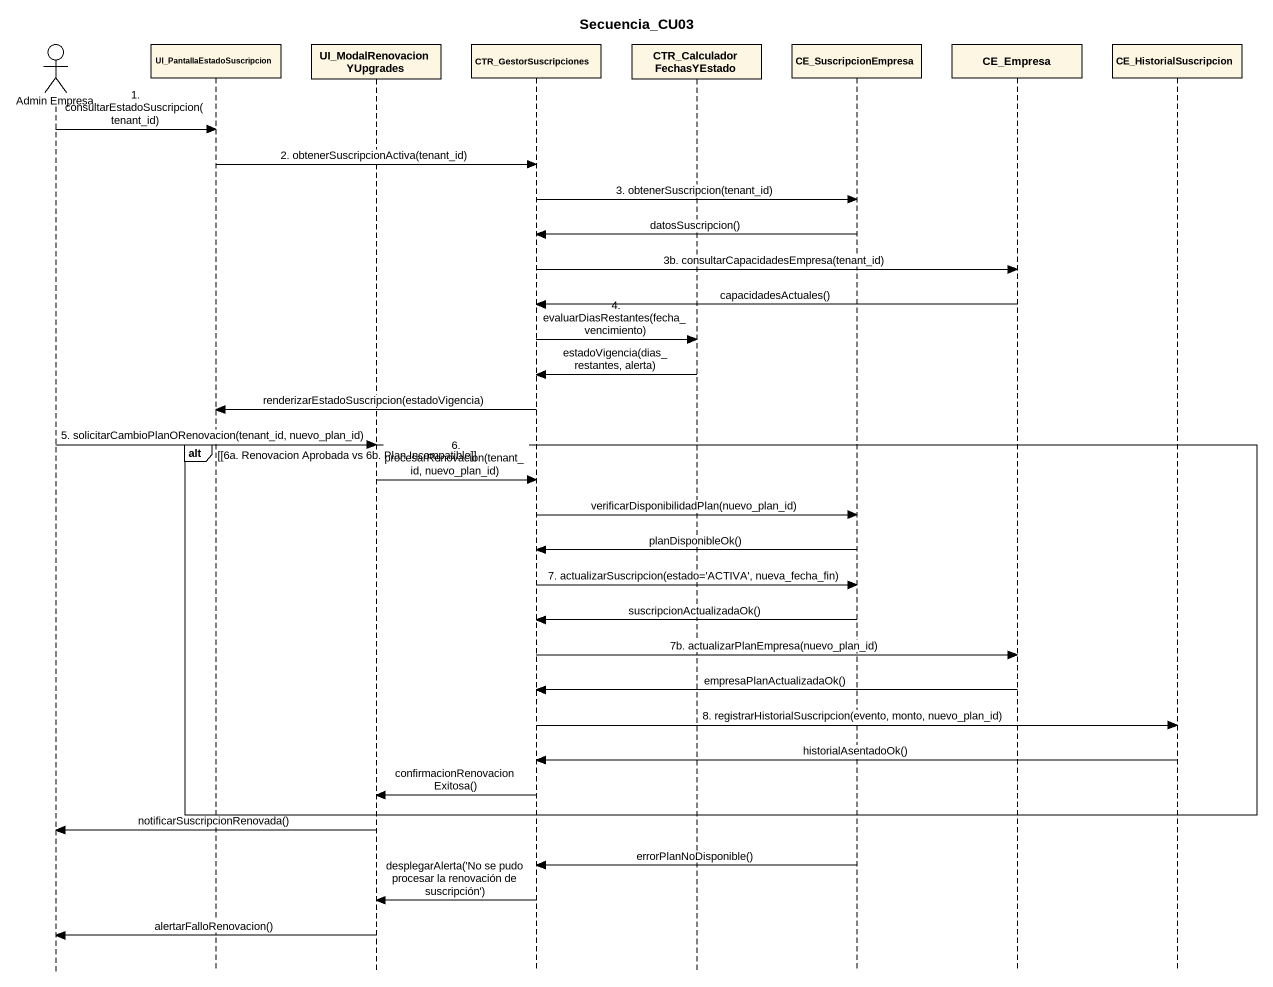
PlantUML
@startuml
title Secuencia_CU03
hide footbox
actor "Admin Empresa" as Admin_Empresa
participant UI_PantallaEstadoSuscripcion
participant UI_ModalRenovacionYUpgrades
participant CTR_GestorSuscripciones
participant CTR_CalculadorFechasYEstado
participant CE_SuscripcionEmpresa
participant CE_Empresa
participant CE_HistorialSuscripcion

Admin_Empresa -> UI_PantallaEstadoSuscripcion : 1. consultarEstadoSuscripcion(tenant_id)
UI_PantallaEstadoSuscripcion -> CTR_GestorSuscripciones : 2. obtenerSuscripcionActiva(tenant_id)
CTR_GestorSuscripciones -> CE_SuscripcionEmpresa : 3. obtenerSuscripcion(tenant_id)
CE_SuscripcionEmpresa -> CTR_GestorSuscripciones : datosSuscripcion()
CTR_GestorSuscripciones -> CE_Empresa : 3b. consultarCapacidadesEmpresa(tenant_id)
CE_Empresa -> CTR_GestorSuscripciones : capacidadesActuales()
CTR_GestorSuscripciones -> CTR_CalculadorFechasYEstado : 4. evaluarDiasRestantes(fecha_vencimiento)
CTR_CalculadorFechasYEstado -> CTR_GestorSuscripciones : estadoVigencia(dias_restantes, alerta)
CTR_GestorSuscripciones -> UI_PantallaEstadoSuscripcion : renderizarEstadoSuscripcion(estadoVigencia)
alt [6a. Renovacion Aprobada vs 6b. Plan Incompatible]
  Admin_Empresa -> UI_ModalRenovacionYUpgrades : 5. solicitarCambioPlanORenovacion(tenant_id, nuevo_plan_id)
  UI_ModalRenovacionYUpgrades -> CTR_GestorSuscripciones : 6. procesarRenovacion(tenant_id, nuevo_plan_id)
  CTR_GestorSuscripciones -> CE_SuscripcionEmpresa : verificarDisponibilidadPlan(nuevo_plan_id)
  CE_SuscripcionEmpresa -> CTR_GestorSuscripciones : planDisponibleOk()
  CTR_GestorSuscripciones -> CE_SuscripcionEmpresa : 7. actualizarSuscripcion(estado='ACTIVA', nueva_fecha_fin)
  CE_SuscripcionEmpresa -> CTR_GestorSuscripciones : suscripcionActualizadaOk()
  CTR_GestorSuscripciones -> CE_Empresa : 7b. actualizarPlanEmpresa(nuevo_plan_id)
  CE_Empresa -> CTR_GestorSuscripciones : empresaPlanActualizadaOk()
  CTR_GestorSuscripciones -> CE_HistorialSuscripcion : 8. registrarHistorialSuscripcion(evento, monto, nuevo_plan_id)
  CE_HistorialSuscripcion -> CTR_GestorSuscripciones : historialAsentadoOk()
  CTR_GestorSuscripciones -> UI_ModalRenovacionYUpgrades : confirmacionRenovacionExitosa()
end
UI_ModalRenovacionYUpgrades -> Admin_Empresa : notificarSuscripcionRenovada()
CE_SuscripcionEmpresa -> CTR_GestorSuscripciones : errorPlanNoDisponible()
CTR_GestorSuscripciones -> UI_ModalRenovacionYUpgrades : desplegarAlerta('No se pudo procesar la renovación de suscripción')
UI_ModalRenovacionYUpgrades -> Admin_Empresa : alertarFalloRenovacion()
@enduml
